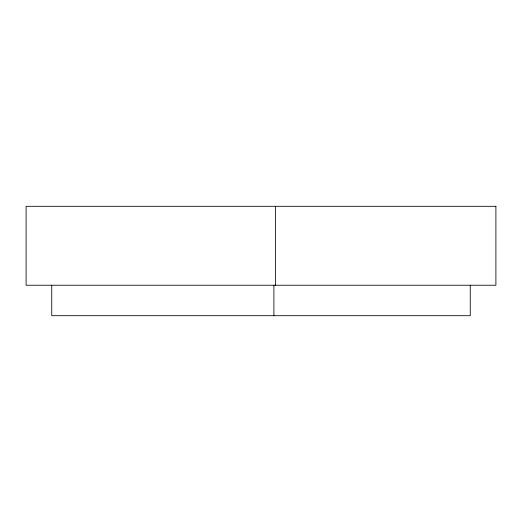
<?xml version="1.0" encoding="UTF-8"?>
<svg xmlns="http://www.w3.org/2000/svg" width="522" height="522" viewBox="0 0 522 522"><rect width="100%" height="100%" fill="white"/><g stroke="black" fill="none" stroke-linecap="round" stroke-linejoin="round"><path stroke-width="0.78" d="M470.257 285.234L470.257 315.693L51.743 315.693L51.743 285.234M275.486 206.307L275.486 285.234M273.9 285.234L273.9 315.693M495.9 206.307L26.1 206.307L26.1 285.234L495.9 285.234L495.9 206.307"/></g></svg>
